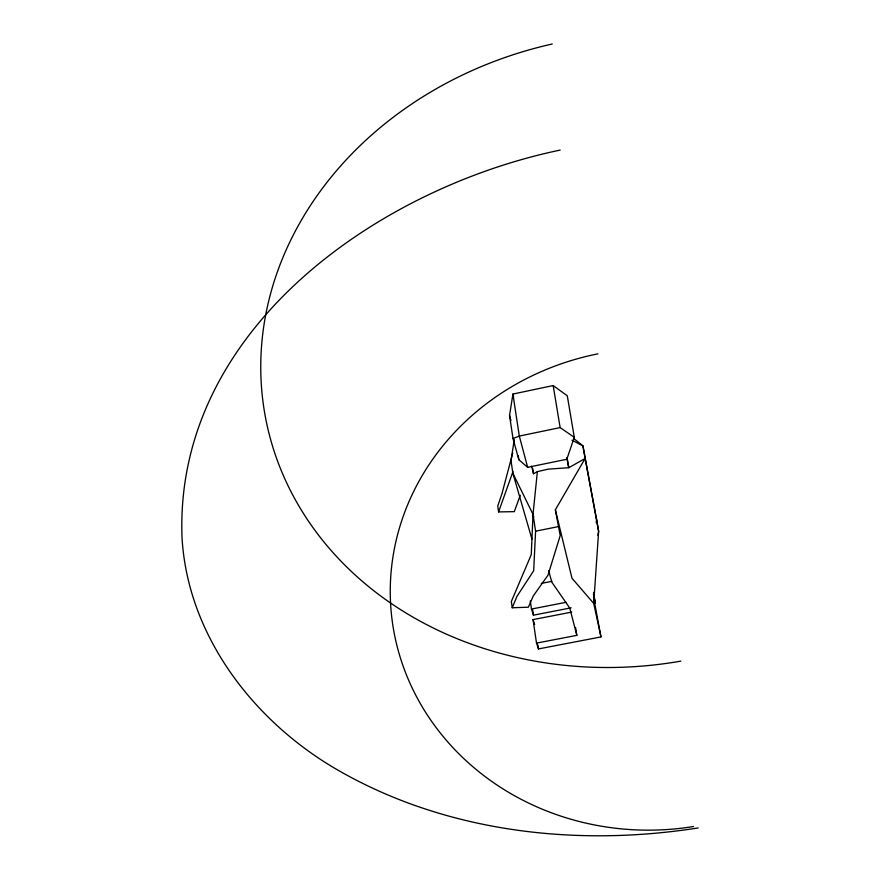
<?xml version="1.0" encoding="UTF-8"?>
<svg xmlns="http://www.w3.org/2000/svg" width="880" height="880" viewBox="0 0 880 880"><rect width="100%" height="100%" fill="white"/><g stroke="black" fill="none" stroke-linecap="round" stroke-linejoin="round"><path stroke-width="1.32" d="M571.736 612.095L533.038 619.608L536.514 643.115L538.472 648.923L600.974 636.922L593.714 603.438L598.631 531.333L585.112 458.491L568.777 467.72L548.328 469.117L537.372 471.647L533.016 514.338L531.267 554.631L511.346 601.513L512.237 607.75L528.363 607.211L533.302 595.925L547.954 575.234L560.219 535.568L555.357 509.828L585.112 458.491L582.945 445.885L573.43 438.251M514.272 439.505L511.016 460.724L512.886 473.319L533.016 514.338L535.59 531.19L533.687 570.713L516.923 596.442L512.237 607.75M509.542 415.437L512.919 394.064L553.179 385.561L567.281 395.791L574.299 437.327L566.808 459.272L527.648 467.313L518.848 459.712L513.007 438.548L509.542 415.437L510.928 420.53M596.145 522.39L596.64 519.717L582.945 445.885L571.989 440.198M597.883 535.304L598.631 531.333L596.64 519.717M512.743 452.991L502.051 493.35L497.75 506.011L498.586 511.907L514.294 511.654L520.278 495.253M498.586 511.907L512.963 471.581M531.553 466.147L533.522 473.726L537.372 471.647M513.007 438.548L519.31 436.084L560.131 427.603L574.299 437.327M560.197 150.073C376.596 188.331 173.767 330.869 182.05 538.142C187.88 635.151 252.538 719.609 334.246 767.987C442.981 832.007 574.871 847.341 698.17 827.937M535.59 531.19L558.041 526.68M541.277 583.418L551.837 581.328M530.277 600.919L531.476 609.048L566.06 602.305M531.476 609.048L533.467 615.164L571.12 607.838M536.514 643.115L576.84 635.349L575.575 627.506M593.714 603.438L571.989 578.237L555.357 509.828M533.038 619.608L534.622 624.437M512.886 473.319L531.938 539.099M533.016 514.338L533.742 516.989M548.669 570.746L551.848 582.208L569.767 608.102L576.84 635.349M527.648 467.313L519.31 436.084L512.919 394.064L513.59 396.671M593.428 594.231L595.331 603.119L593.527 592.361M593.527 597.08L600.974 636.922M566.643 457.589L568.777 467.72L567.226 458.403M553.179 385.561L560.131 427.603M518.254 455.719L518.848 459.712M532.664 609.796L533.467 615.164M537.9 645.051L538.472 648.923M680.856 661.122A367.081 315.271 -9.9 0 1 266.475 422.477A367.081 315.271 -9.9 0 1 552.244 44M693.539 826.507A260.502 240.812 -3.3 0 1 394.691 635.668A260.502 240.812 -3.3 0 1 597.905 353.848M533.522 473.726A59.609 2.288 80.1 0 1 532.631 468.314"/></g></svg>
